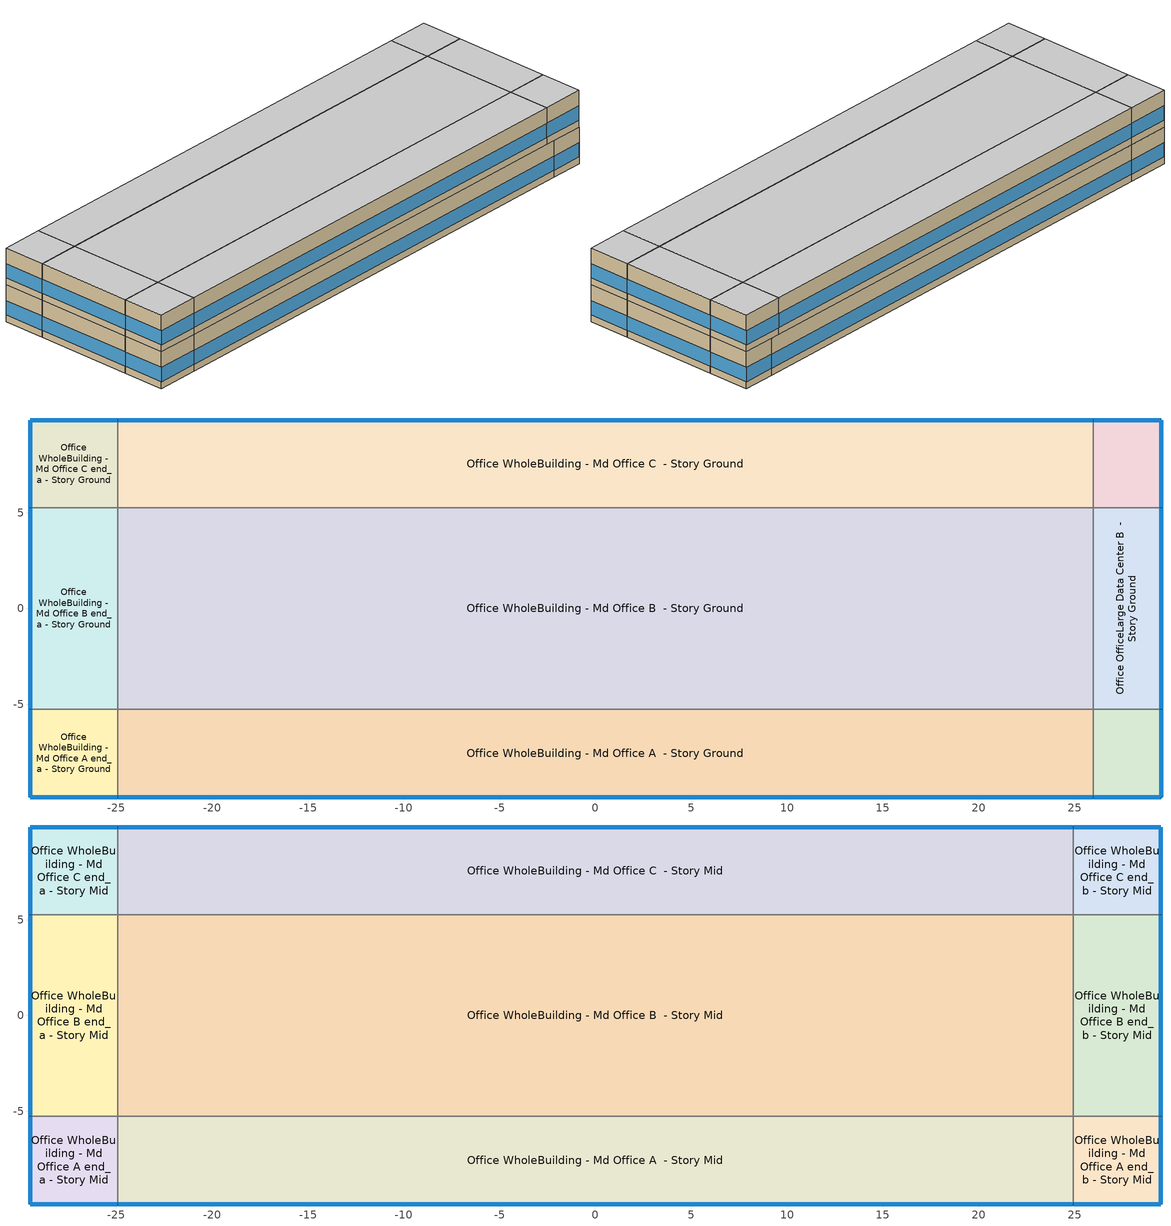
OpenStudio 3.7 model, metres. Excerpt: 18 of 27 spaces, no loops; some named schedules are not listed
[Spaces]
Office WholeBuilding - Md Office A end_a - Story Ground
 floor ground (Foundation F 126 Perim 914 Area 209): -29.51,-9.84 -29.51,-5.27 -24.94,-5.27 -24.94,-9.84 z0
 wall outside: -29.51,-5.27 -29.51,-9.84 -24.94,-9.84 z0:3.96
 wall to Office WholeBuilding - Md Office B end_a - Story Ground: -24.94,-5.27 -29.51,-5.27 z0:3.96
 wall to Office WholeBuilding - Md Office A  - Story Ground: -24.94,-9.84 -24.94,-5.27 z0:3.96
 window (Window U-0.91 SHGC 0.68): -29.51,-5.29 -29.51,-9.81 / -29.49,-9.84 -24.97,-9.84 z0.76:2.28
 ceiling adiabatic (Typical Interior Ceiling): -24.94,-9.84 -24.94,-5.27 -29.51,-5.27 -29.51,-9.84 z3.96
Office WholeBuilding - Md Office B end_a - Story Ground
 floor ground (Foundation F 126 Perim 1053 Area 4815): -29.51,-5.27 -29.51,5.27 -24.94,5.27 -24.94,-5.27 z0
 wall outside: -29.51,5.27 -29.51,-5.27 z0:3.96
 wall to Office WholeBuilding - Md Office C end_a - Story Ground: -24.94,5.27 -29.51,5.27 z0:3.96
 wall to Office WholeBuilding - Md Office B  - Story Ground: -24.94,-5.27 -24.94,5.27 z0:3.96
 window (Window U-0.91 SHGC 0.68): -29.51,5.24 -29.51,-5.24 z0.76:2.28
 ceiling adiabatic (Typical Interior Ceiling): -24.94,-5.27 -24.94,5.27 -29.51,5.27 -29.51,-5.27 z3.96
Office WholeBuilding - Md Office C end_a - Story Ground
 floor ground (Foundation F 126 Perim 914 Area 209): -29.51,5.27 -29.51,9.84 -24.94,9.84 -24.94,5.27 z0
 wall outside: -24.94,9.84 -29.51,9.84 -29.51,5.27 z0:3.96
 wall to Office WholeBuilding - Md Office C  - Story Ground: -24.94,5.27 -24.94,9.84 z0:3.96
 window (Window U-0.91 SHGC 0.68): -29.51,9.81 -29.51,5.29 / -24.97,9.84 -29.49,9.84 z0.76:2.28
 ceiling adiabatic (Typical Interior Ceiling): -24.94,5.27 -24.94,9.84 -29.51,9.84 -29.51,5.27 z3.96
Office WholeBuilding - Md Office A  - Story Ground
 floor ground (Foundation F 126 Perim 5091 Area 23276): -24.94,-9.84 -24.94,-5.27 25.97,-5.27 25.97,-9.84 z0
 wall outside: -24.94,-9.84 25.97,-9.84 z0:3.96
 wall to Office WholeBuilding - Md Office B  - Story Ground: 25.97,-5.27 -24.94,-5.27 z0:3.96
 wall to Office OfficeLarge Data Center A  - Story Ground: 25.97,-9.84 25.97,-5.27 z0:3.96
 window (Window U-0.91 SHGC 0.68): -24.91,-9.84 25.95,-9.84 z0.76:2.27
 ceiling adiabatic (Typical Interior Ceiling): 25.97,-9.84 25.97,-5.27 -24.94,-5.27 -24.94,-9.84 z3.96
Office WholeBuilding - Md Office B  - Story Ground
 floor ground (Foundation F 126 Perim 0 Area 53613): -24.94,-5.27 -24.94,5.27 25.97,5.27 25.97,-5.27 z0
 wall to Office WholeBuilding - Md Office C  - Story Ground: 25.97,5.27 -24.94,5.27 z0:3.96
 wall to Office OfficeLarge Data Center B  - Story Ground: 25.97,-5.27 25.97,5.27 z0:3.96
 ceiling adiabatic (Typical Interior Ceiling): 25.97,-5.27 25.97,5.27 -24.94,5.27 -24.94,-5.27 z3.96
Office WholeBuilding - Md Office C  - Story Ground
 floor ground (Foundation F 126 Perim 5091 Area 23276): -24.94,5.27 -24.94,9.84 25.97,9.84 25.97,5.27 z0
 wall outside: 25.97,9.84 -24.94,9.84 z0:3.96
 wall to Office OfficeLarge Data Center C  - Story Ground: 25.97,5.27 25.97,9.84 z0:3.96
 window (Window U-0.91 SHGC 0.68): 25.95,9.84 -24.91,9.84 z0.76:2.27
 ceiling adiabatic (Typical Interior Ceiling): 25.97,5.27 25.97,9.84 -24.94,9.84 -24.94,5.27 z3.96
Office OfficeLarge Data Center A  - Story Ground
 floor ground (Foundation F 126 Perim 811 Area 1619): 25.97,-9.84 25.97,-5.27 29.51,-5.27 29.51,-9.84 z0
 wall outside: 25.97,-9.84 29.51,-9.84 29.51,-5.27 z0:3.96
 wall to Office OfficeLarge Data Center B  - Story Ground: 29.51,-5.27 25.97,-5.27 z0:3.96
 window (Window U-0.91 SHGC 0.68): 26,-9.84 29.49,-9.84 z0.76:2.29; 29.51,-9.81 29.51,-5.29 z0.76:2.28
 ceiling adiabatic (Typical Interior Ceiling): 29.51,-9.84 29.51,-5.27 25.97,-5.27 25.97,-9.84 z3.96
Office OfficeLarge Data Center B  - Story Ground
 floor ground (Foundation F 126 Perim 1053 Area 3729): 25.97,-5.27 25.97,5.27 29.51,5.27 29.51,-5.27 z0
 wall outside: 29.51,-5.27 29.51,5.27 z0:3.96
 wall to Office OfficeLarge Data Center C  - Story Ground: 29.51,5.27 25.97,5.27 z0:3.96
 window (Window U-0.91 SHGC 0.68): 29.51,-5.24 29.51,5.24 z0.76:2.28
 ceiling adiabatic (Typical Interior Ceiling): 29.51,-5.27 29.51,5.27 25.97,5.27 25.97,-5.27 z3.96
Office OfficeLarge Data Center C  - Story Ground
 floor ground (Foundation F 126 Perim 811 Area 1619): 25.97,5.27 25.97,9.84 29.51,9.84 29.51,5.27 z0
 wall outside: 29.51,5.27 29.51,9.84 25.97,9.84 z0:3.96
 window (Window U-0.91 SHGC 0.68): 29.49,9.84 26,9.84 z0.76:2.29; 29.51,5.29 29.51,9.81 z0.76:2.28
 ceiling adiabatic (Typical Interior Ceiling): 29.51,5.27 29.51,9.84 25.97,9.84 25.97,5.27 z3.96
Office WholeBuilding - Md Office A end_a - Story Mid
 floor adiabatic (Typical Interior Floor): -29.51,-9.84 -29.51,-5.27 -24.94,-5.27 -24.94,-9.84 z3.96
 wall outside: -29.51,-5.27 -29.51,-9.84 -24.94,-9.84 z3.96:7.92
 wall to Office WholeBuilding - Md Office B end_a - Story Mid: -24.94,-5.27 -29.51,-5.27 z3.96:7.92
 wall to Office WholeBuilding - Md Office A  - Story Mid: -24.94,-9.84 -24.94,-5.27 z3.96:7.92
 window (Window U-0.91 SHGC 0.68): -29.51,-5.29 -29.51,-9.81 / -29.49,-9.84 -24.97,-9.84 z4.72:6.25
 ceiling adiabatic (Typical Interior Ceiling): -24.94,-9.84 -24.94,-5.27 -29.51,-5.27 -29.51,-9.84 z7.92
Office WholeBuilding - Md Office B end_a - Story Mid
 floor adiabatic (Typical Interior Floor): -29.51,-5.27 -29.51,5.27 -24.94,5.27 -24.94,-5.27 z3.96
 wall outside: -29.51,5.27 -29.51,-5.27 z3.96:7.92
 wall to Office WholeBuilding - Md Office C end_a - Story Mid: -24.94,5.27 -29.51,5.27 z3.96:7.92
 wall to Office WholeBuilding - Md Office B  - Story Mid: -24.94,-5.27 -24.94,5.27 z3.96:7.92
 window (Window U-0.91 SHGC 0.68): -29.51,5.24 -29.51,-5.24 z4.72:6.24
 ceiling adiabatic (Typical Interior Ceiling): -24.94,-5.27 -24.94,5.27 -29.51,5.27 -29.51,-5.27 z7.92
Office WholeBuilding - Md Office C end_a - Story Mid
 floor adiabatic (Typical Interior Floor): -29.51,5.27 -29.51,9.84 -24.94,9.84 -24.94,5.27 z3.96
 wall outside: -24.94,9.84 -29.51,9.84 -29.51,5.27 z3.96:7.92
 wall to Office WholeBuilding - Md Office C  - Story Mid: -24.94,5.27 -24.94,9.84 z3.96:7.92
 window (Window U-0.91 SHGC 0.68): -29.51,9.81 -29.51,5.29 / -24.97,9.84 -29.49,9.84 z4.72:6.25
 ceiling adiabatic (Typical Interior Ceiling): -24.94,5.27 -24.94,9.84 -29.51,9.84 -29.51,5.27 z7.92
Office WholeBuilding - Md Office A  - Story Mid
 floor adiabatic (Typical Interior Floor): -24.94,-9.84 -24.94,-5.27 24.94,-5.27 24.94,-9.84 z3.96
 wall outside: -24.94,-9.84 24.94,-9.84 z3.96:7.92
 wall to Office WholeBuilding - Md Office B  - Story Mid: 24.94,-5.27 -24.94,-5.27 z3.96:7.92
 wall to Office WholeBuilding - Md Office A end_b - Story Mid: 24.94,-9.84 24.94,-5.27 z3.96:7.92
 window (Window U-0.91 SHGC 0.68): -24.91,-9.84 24.91,-9.84 z4.72:6.23
 ceiling adiabatic (Typical Interior Ceiling): 24.94,-9.84 24.94,-5.27 -24.94,-5.27 -24.94,-9.84 z7.92
Office WholeBuilding - Md Office B  - Story Mid
 floor adiabatic (Typical Interior Floor): -24.94,-5.27 -24.94,5.27 24.94,5.27 24.94,-5.27 z3.96
 wall to Office WholeBuilding - Md Office C  - Story Mid: 24.94,5.27 -24.94,5.27 z3.96:7.92
 wall to Office WholeBuilding - Md Office B end_b - Story Mid: 24.94,-5.27 24.94,5.27 z3.96:7.92
 ceiling adiabatic (Typical Interior Ceiling): 24.94,-5.27 24.94,5.27 -24.94,5.27 -24.94,-5.27 z7.92
Office WholeBuilding - Md Office C  - Story Mid
 floor adiabatic (Typical Interior Floor): -24.94,5.27 -24.94,9.84 24.94,9.84 24.94,5.27 z3.96
 wall outside: 24.94,9.84 -24.94,9.84 z3.96:7.92
 wall to Office WholeBuilding - Md Office C end_b - Story Mid: 24.94,5.27 24.94,9.84 z3.96:7.92
 window (Window U-0.91 SHGC 0.68): 24.91,9.84 -24.91,9.84 z4.72:6.23
 ceiling adiabatic (Typical Interior Ceiling): 24.94,5.27 24.94,9.84 -24.94,9.84 -24.94,5.27 z7.92
Office WholeBuilding - Md Office A end_b - Story Mid
 floor adiabatic (Typical Interior Floor): 24.94,-9.84 24.94,-5.27 29.51,-5.27 29.51,-9.84 z3.96
 wall outside: 24.94,-9.84 29.51,-9.84 29.51,-5.27 z3.96:7.92
 wall to Office WholeBuilding - Md Office B end_b - Story Mid: 29.51,-5.27 24.94,-5.27 z3.96:7.92
 window (Window U-0.91 SHGC 0.68): 24.97,-9.84 29.49,-9.84 / 29.51,-9.81 29.51,-5.29 z4.72:6.25
 ceiling adiabatic (Typical Interior Ceiling): 29.51,-9.84 29.51,-5.27 24.94,-5.27 24.94,-9.84 z7.92
Office WholeBuilding - Md Office B end_b - Story Mid
 floor adiabatic (Typical Interior Floor): 24.94,-5.27 24.94,5.27 29.51,5.27 29.51,-5.27 z3.96
 wall outside: 29.51,-5.27 29.51,5.27 z3.96:7.92
 wall to Office WholeBuilding - Md Office C end_b - Story Mid: 29.51,5.27 24.94,5.27 z3.96:7.92
 window (Window U-0.91 SHGC 0.68): 29.51,-5.24 29.51,5.24 z4.72:6.24
 ceiling adiabatic (Typical Interior Ceiling): 29.51,-5.27 29.51,5.27 24.94,5.27 24.94,-5.27 z7.92
Office WholeBuilding - Md Office C end_b - Story Mid
 floor adiabatic (Typical Interior Floor): 24.94,5.27 24.94,9.84 29.51,9.84 29.51,5.27 z3.96
 wall outside: 29.51,5.27 29.51,9.84 24.94,9.84 z3.96:7.92
 window (Window U-0.91 SHGC 0.68): 29.49,9.84 24.97,9.84 / 29.51,5.29 29.51,9.81 z4.72:6.25
 ceiling adiabatic (Typical Interior Ceiling): 29.51,5.27 29.51,9.84 24.94,9.84 24.94,5.27 z7.92
[Site]
Birmingham Muni_AL_USA: Latitude {deg}=33.56; Longitude {deg}=-86.75; Time Zone {hr}=-6; Elevation {m}=192; Terrain=City
[Site:WaterMainsTemperature]
Calculation Method=Correlation; Annual Average Outdoor Air Temperature {C}=17.9908; Maximum Difference In Monthly Average Outdoor Air Temperatures {deltaC}=22.56
[SizingPeriod:DesignDay] Daily Dry-Bulb Temperature Range {deltaC}=10.3; Barometric Pressure {Pa}=99040; Wind Speed {m/s}=3.5; Wind Direction {deg}=330; Rain Indicator=No; Snow Indicator=No; Day of Month=21; Month=7; Day Type=SummerDesignDay; Daylight Saving Time Indicator=No; Dry-Bulb Temperature Range Modifier Type=DefaultMultipliers; Solar Model Indicator=ASHRAETau; ASHRAE Clear Sky Optical Depth for Beam Irradiance=0.444; ASHRAE Clear Sky Optical Depth for Diffuse Irradiance=2.195
Name | Maximum Dry-Bulb Temperature {C} | Humidity Condition Type | Wetbulb or DewPoint at Maximum Dry-Bulb {C}
Birmingham Muni Ann Clg .4% Condns DB=>MWB 1 | 35.3 | Wetbulb | 23.9
Birmingham Muni Ann Clg .4% Condns WB=>MDB 1 | 31.4 | Wetbulb | 25.8
Birmingham Muni Ann Clg 1% Condns DB=>MWB 1 | 33.9 | Wetbulb | 23.6
Birmingham Muni Ann Clg 2% Condns DP=>MDB 1 | 27.1 | Dewpoint | 23.2
[ClimateZones]
Climate Zone Institution Name 1=ASHRAE; Climate Zone Document Name 1=ANSI/ASHRAE Standard 169; Climate Zone Document Year 1=2006; Climate Zone Value 1=ASHRAE 169-2013-3A
[Building]
ComStock DOE Ref Pre-1980|MediumOffice|LargeOffice: North Axis {deg}=45; Default Construction Set=ComStock DOE Ref Pre-1980 - Office - ASHRAE 169-2013-3A; Default Schedule Set=Building Default Schedule Set; Standards Building Type=Office
[Site:GroundTemperature:FCfactorMethod]
January Ground Temperature {C}=16; February Ground Temperature {C}=11.9; March Ground Temperature {C}=7.7; April Ground Temperature {C}=4; May Ground Temperature {C}=7.9; June Ground Temperature {C}=13.8; July Ground Temperature {C}=17.2; August Ground Temperature {C}=20.8; September Ground Temperature {C}=24.8; October Ground Temperature {C}=26.1; November Ground Temperature {C}=26.5; December Ground Temperature {C}=22.5
[Construction:FfactorGroundFloor] F-Factor {W/m-K}=1.26344
Name | Area {m2} | PerimeterExposed {m}
Foundation F 126 Perim 811 Area 1619 | 16.1915 | 8.11346
Foundation F 126 Perim 1053 Area 4815 | 48.1466 | 10.5308
Foundation F 126 Perim 5091 Area 23276 | 232.764 | 50.9108
Foundation F 126 Perim 914 Area 209 | 20.9032 | 9.144
Foundation F 126 Perim 0 Area 53613 | 536.129 | 0
Foundation F 126 Perim 1053 Area 3729 | 37.2942 | 10.5308
[DefaultConstructionSet]
ComStock DOE Ref Pre-1980 - Office - ASHRAE 169-2013-3A: Default Exterior Surface Constructions=Default Surface Constructions 1; Default Interior Surface Constructions=Default Surface Constructions 2; Default Ground Contact Surface Constructions=Default Surface Constructions 3; Default Exterior SubSurface Constructions=Default Sub Surface Constructions 1; Default Interior SubSurface Constructions=Default Sub Surface Constructions 2; Interior Partition Construction=Typical Interior Partition
[DefaultSurfaceConstructions]
Name | Floor Construction | Wall Construction | Roof Ceiling Construction
Default Surface Constructions 1 | Typical Insulated Exterior Mass Floor | Typical Insulated Steel Framed Exterior Wall R-4.44 | Typical IEAD Roof R-10.0
Default Surface Constructions 2 | Typical Interior Floor | Typical Interior Wall | Typical Interior Ceiling
Default Surface Constructions 3 | Typical Insulated Carpeted 6in Slab Floor | Typical Insulated Basement Mass Wall
[Construction]
Typical Insulated Exterior Mass Floor: 4 in. Normalweight Concrete Floor, Typical Carpet Pad
Typical IEAD Roof R-10.0: Roof Membrane, Typical Insulation R-8.88, Metal Roof Surface
Typical Interior Floor: 100mm Normalweight concrete floor, CP02 CARPET PAD
Typical Interior Wall: G01 13mm gypsum board, G01 13mm gypsum board
Typical Interior Ceiling: CP02 CARPET PAD, 100mm Normalweight concrete floor
Typical Insulated Carpeted 6in Slab Floor: 6 in. Normalweight Concrete Floor, Typical Carpet Pad
Typical Insulated Basement Mass Wall: 8 in. Concrete Block Basement Wall
U 1.22 SHGC 0.54 Simple Glazing Window U-1.22 SHGC 0.54: U 1.22 SHGC 0.54 Simple Glazing U-1.22 SHGC 0.54
U 1.22 SHGC 0.54 Simple Glazing Window U-1.22 SHGC 0.54 1: U 1.22 SHGC 0.54 Simple Glazing U-1.22 SHGC 0.54 1
Typical Insulated Metal Door: F08 Metal surface, Typical Insulation R-2.27
U 0.88 SHGC 0.16 Sgl Ref-A-L Clr 6mm: REF A CLEAR LO 6MM
Typical Overhead Door: Typical Insulation R-2.27
Typical Interior Window: Clear 3mm
Typical Interior Door; Typical Interior Partition: G05 25mm wood
Typical Insulated Steel Framed Exterior Wall R-4.44: 25mm Stucco, 5/8 in. Gypsum Board, Typical Insulation R-2.27, 5/8 in. Gypsum Board
InteriorFurnishings 1: Std Wood 6inch 1
Window U-0.91 SHGC 0.68: Simple Glazing Single - No LowE - Clear - Wood
[Material] Thermal Absorptance=0.9
Name | Roughness | Thickness {m} | Conductivity {W/m-K} | Density {kg/m3} | Specific Heat {J/kg-K} | Solar Absorptance | Visible Absorptance
4 in. Normalweight Concrete Floor | MediumRough | 0.1016 | 2.31 | 2322 | 832 | 0.7 | 0.7
Roof Membrane | VeryRough | 0.0095 | 0.16 | 1121.29 | 1460 | 0.7 | 0.7
Metal Roof Surface; F08 Metal surface | Smooth | 0.0008 | 45.28 | 7824 | 500 | 0.7 | 0.7
100mm Normalweight concrete floor | MediumRough | 0.1016 | 2.31045 | 2322 | 832.557 | 0.7 | 0.7
G01 13mm gypsum board | Smooth | 0.0127 | 0.160031 | 800.001 | 1090.73 | 0.7 | 0.5
6 in. Normalweight Concrete Floor | MediumRough | 0.1524 | 2.31 | 2322 | 832 | 0.7 | 0.7
8 in. Concrete Block Basement Wall | MediumRough | 0.2032 | 1.326 | 1842 | 912 | 0.7 | 0.7
G05 25mm wood | MediumSmooth | 0.0254 | 0.15 | 608 | 1630 | 0.5 | 0.5
25mm Stucco | Smooth | 0.0254 | 0.72 | 1856 | 840 | 0.7 | 0.7
5/8 in. Gypsum Board | MediumSmooth | 0.0159 | 0.16 | 800 | 1090 | 0.7 | 0.7
Std Wood 6inch 1 | MediumSmooth | 0.15 | 0.12 | 540 | 1210 | 0.7 | 0.7
[Material:NoMass] Roughness=Smooth; Thermal Absorptance=0.9; Solar Absorptance=0.7
Name | Thermal Resistance {m2-K/W} | Visible Absorptance
Typical Carpet Pad; CP02 CARPET PAD | 0.21648 | 0.8
Typical Insulation R-8.88 | 1.56434 | 0.7
Typical Insulation R-2.27 | 0.39899 | 0.7
[DefaultSubSurfaceConstructions]
Name | Fixed Window Construction | Operable Window Construction | Door Construction | Glass Door Construction | Overhead Door Construction | Tubular Daylight Dome Construction | Tubular Daylight Diffuser Construction
Default Sub Surface Constructions 1 | U 1.22 SHGC 0.54 Simple Glazing Window U-1.22 SHGC 0.54 | U 1.22 SHGC 0.54 Simple Glazing Window U-1.22 SHGC 0.54 1 | Typical Insulated Metal Door | U 0.88 SHGC 0.16 Sgl Ref-A-L Clr 6mm | Typical Overhead Door | Typical Interior Window | Typical Interior Window
Default Sub Surface Constructions 2 | Typical Interior Window | Typical Interior Window | Typical Interior Door
[WindowMaterial:SimpleGlazingSystem]
Name | U-Factor {W/m2-K} | Solar Heat Gain Coefficient | Visible Transmittance
U 1.22 SHGC 0.54 Simple Glazing U-1.22 SHGC 0.54; U 1.22 SHGC 0.54 Simple Glazing U-1.22 SHGC 0.54 1 | 6.92748 | 0.54 | 0.38
Simple Glazing Single - No LowE - Clear - Wood | 5.16722 | 0.683 | 0.723
[WindowMaterial:Glazing] Optical Data Type=SpectralAverage; Infrared Transmittance at Normal Incidence=0; Front Side Infrared Hemispherical Emissivity=0.84; Conductivity {W/m-K}=0.9; Dirt Correction Factor for Solar and Visible Transmittance=1; Solar Diffusing=No
Name | Thickness {m} | Solar Transmittance at Normal Incidence | Front Side Solar Reflectance at Normal Incidence | Back Side Solar Reflectance at Normal Incidence | Visible Transmittance at Normal Incidence | Front Side Visible Reflectance at Normal Incidence | Back Side Visible Reflectance at Normal Incidence | Back Side Infrared Hemispherical Emissivity
REF A CLEAR LO 6MM | 0.006 | 0.066 | 0.341 | 0.493 | 0.08 | 0.41 | 0.37 | 0.4
Clear 3mm | 0.003 | 0.837 | 0.075 | 0.075 | 0.898 | 0.081 | 0.081 | 0.84
[SpaceType] Standards Building Type=Office
Name | Default Schedule Set | Design Specification Outdoor Air Object | Standards Space Type
Office WholeBuilding - Md Office - ComStock DOE Ref Pre-1980 | Office WholeBuilding - Md Office Schedule Set | Office WholeBuilding - Md Office Ventilation | WholeBuilding - Md Office
Office OfficeLarge Data Center - ComStock DOE Ref Pre-1980 | Office OfficeLarge Data Center Schedule Set | Office OfficeLarge Data Center Ventilation | OfficeLarge Data Center
[BuildingStory] Nominal Floor to Floor Height {m}=3.9624
Name | Nominal Z Coordinate {m}
Story Ground | 0
Story Mid | 3.9624
[Space]
Name | Space Type | Building Story | Thermal Zone
Office WholeBuilding - Md Office A end_a - Story Ground | Office WholeBuilding - Md Office - ComStock DOE Ref Pre-1980 | Story Ground | Zone Office WholeBuilding - Md Office A end_a - Story Ground
Office WholeBuilding - Md Office B end_a - Story Ground | Office WholeBuilding - Md Office - ComStock DOE Ref Pre-1980 | Story Ground | Zone Office WholeBuilding - Md Office B end_a - Story Ground
Office WholeBuilding - Md Office C end_a - Story Ground | Office WholeBuilding - Md Office - ComStock DOE Ref Pre-1980 | Story Ground | Zone Office WholeBuilding - Md Office C end_a - Story Ground
Office WholeBuilding - Md Office A  - Story Ground | Office WholeBuilding - Md Office - ComStock DOE Ref Pre-1980 | Story Ground | Zone Office WholeBuilding - Md Office A  - Story Ground
Office WholeBuilding - Md Office B  - Story Ground | Office WholeBuilding - Md Office - ComStock DOE Ref Pre-1980 | Story Ground | Zone Office WholeBuilding - Md Office B  - Story Ground
Office WholeBuilding - Md Office C  - Story Ground | Office WholeBuilding - Md Office - ComStock DOE Ref Pre-1980 | Story Ground | Zone Office WholeBuilding - Md Office C  - Story Ground
Office OfficeLarge Data Center A  - Story Ground | Office OfficeLarge Data Center - ComStock DOE Ref Pre-1980 | Story Ground | Zone Office OfficeLarge Data Center A  - Story Ground
Office OfficeLarge Data Center B  - Story Ground | Office OfficeLarge Data Center - ComStock DOE Ref Pre-1980 | Story Ground | Zone Office OfficeLarge Data Center B  - Story Ground
Office OfficeLarge Data Center C  - Story Ground | Office OfficeLarge Data Center - ComStock DOE Ref Pre-1980 | Story Ground | Zone Office OfficeLarge Data Center C  - Story Ground
Office WholeBuilding - Md Office A end_a - Story Mid | Office WholeBuilding - Md Office - ComStock DOE Ref Pre-1980 | Story Mid | Zone Office WholeBuilding - Md Office A end_a - Story Mid
Office WholeBuilding - Md Office B end_a - Story Mid | Office WholeBuilding - Md Office - ComStock DOE Ref Pre-1980 | Story Mid | Zone Office WholeBuilding - Md Office B end_a - Story Mid
Office WholeBuilding - Md Office C end_a - Story Mid | Office WholeBuilding - Md Office - ComStock DOE Ref Pre-1980 | Story Mid | Zone Office WholeBuilding - Md Office C end_a - Story Mid
Office WholeBuilding - Md Office A  - Story Mid | Office WholeBuilding - Md Office - ComStock DOE Ref Pre-1980 | Story Mid | Zone Office WholeBuilding - Md Office A  - Story Mid
Office WholeBuilding - Md Office B  - Story Mid | Office WholeBuilding - Md Office - ComStock DOE Ref Pre-1980 | Story Mid | Zone Office WholeBuilding - Md Office B  - Story Mid
Office WholeBuilding - Md Office C  - Story Mid | Office WholeBuilding - Md Office - ComStock DOE Ref Pre-1980 | Story Mid | Zone Office WholeBuilding - Md Office C  - Story Mid
Office WholeBuilding - Md Office A end_b - Story Mid | Office WholeBuilding - Md Office - ComStock DOE Ref Pre-1980 | Story Mid | Zone Office WholeBuilding - Md Office A end_b - Story Mid
Office WholeBuilding - Md Office B end_b - Story Mid | Office WholeBuilding - Md Office - ComStock DOE Ref Pre-1980 | Story Mid | Zone Office WholeBuilding - Md Office B end_b - Story Mid
Office WholeBuilding - Md Office C end_b - Story Mid | Office WholeBuilding - Md Office - ComStock DOE Ref Pre-1980 | Story Mid | Zone Office WholeBuilding - Md Office C end_b - Story Mid
[ThermalZone] Multiplier=1; Use Ideal Air Loads=No
Name | Thermostat
Zone Office WholeBuilding - Md Office A end_a - Story Ground | Office WholeBuilding - Md Office - ComStock DOE Ref Pre-1980 Thermostat 3
Zone Office WholeBuilding - Md Office B end_a - Story Ground | Office WholeBuilding - Md Office - ComStock DOE Ref Pre-1980 Thermostat 11
Zone Office WholeBuilding - Md Office C end_a - Story Ground | Office WholeBuilding - Md Office - ComStock DOE Ref Pre-1980 Thermostat 19
Zone Office WholeBuilding - Md Office A  - Story Ground | Office WholeBuilding - Md Office - ComStock DOE Ref Pre-1980 Thermostat
Zone Office WholeBuilding - Md Office B  - Story Ground | Office WholeBuilding - Md Office - ComStock DOE Ref Pre-1980 Thermostat 8
Zone Office WholeBuilding - Md Office C  - Story Ground | Office WholeBuilding - Md Office - ComStock DOE Ref Pre-1980 Thermostat 16
Zone Office OfficeLarge Data Center A  - Story Ground | Office OfficeLarge Data Center - ComStock DOE Ref Pre-1980 Thermostat
Zone Office OfficeLarge Data Center B  - Story Ground | Office OfficeLarge Data Center - ComStock DOE Ref Pre-1980 Thermostat 1
Zone Office OfficeLarge Data Center C  - Story Ground | Office OfficeLarge Data Center - ComStock DOE Ref Pre-1980 Thermostat 2
Zone Office WholeBuilding - Md Office A end_a - Story Mid | Office WholeBuilding - Md Office - ComStock DOE Ref Pre-1980 Thermostat 4
Zone Office WholeBuilding - Md Office B end_a - Story Mid | Office WholeBuilding - Md Office - ComStock DOE Ref Pre-1980 Thermostat 12
Zone Office WholeBuilding - Md Office C end_a - Story Mid | Office WholeBuilding - Md Office - ComStock DOE Ref Pre-1980 Thermostat 20
Zone Office WholeBuilding - Md Office A  - Story Mid | Office WholeBuilding - Md Office - ComStock DOE Ref Pre-1980 Thermostat 1
Zone Office WholeBuilding - Md Office B  - Story Mid | Office WholeBuilding - Md Office - ComStock DOE Ref Pre-1980 Thermostat 9
Zone Office WholeBuilding - Md Office C  - Story Mid | Office WholeBuilding - Md Office - ComStock DOE Ref Pre-1980 Thermostat 17
Zone Office WholeBuilding - Md Office A end_b - Story Mid | Office WholeBuilding - Md Office - ComStock DOE Ref Pre-1980 Thermostat 6
Zone Office WholeBuilding - Md Office B end_b - Story Mid | Office WholeBuilding - Md Office - ComStock DOE Ref Pre-1980 Thermostat 14
Zone Office WholeBuilding - Md Office C end_b - Story Mid | Office WholeBuilding - Md Office - ComStock DOE Ref Pre-1980 Thermostat 22
[Lights:Definition] Design Level Calculation Method=Watts/Area; Fraction Visible=0.2; Return Air Fraction=0
Name | Watts per Space Floor Area {W/m2} | Fraction Radiant
Office OfficeLarge Data Center - ComStock DOE Ref Pre-1980 General Lights Definition | 5.10109 | 0.31
Office WholeBuilding - Md Office - ComStock DOE Ref Pre-1980 General Lights Definition | 5.0993 | 0.31
Office WholeBuilding - Md Office - ComStock DOE Ref Pre-1980 Wall Wash Lights Definition | 3.64317 | 0.125
[ElectricEquipment:Definition] Fraction Latent=0
Name | Design Level Calculation Method | Watts per Space Floor Area {W/m2} | Fraction Radiant | Fraction Lost | Design Level {W}
Office OfficeLarge Data Center Elec Equip Definition | Watts/Area | 215.278 | 0.5 | 0
Office WholeBuilding - Md Office Elec Equip Definition | Watts/Area | 10.7639 | 0.5 | 0
Elevator Lift Motor | EquipmentLevel |  | 0 | 1 | 14610
[ElectricEquipment]
Name | Electric Equipment Definition | Space or SpaceType | Schedule | Multiplier
Office OfficeLarge Data Center Elec Equip | Office OfficeLarge Data Center Elec Equip Definition | Office OfficeLarge Data Center - ComStock DOE Ref Pre-1980 | OfficeLarge ALWAYS_ON BPR Adjusted
Office WholeBuilding - Md Office Elec Equip | Office WholeBuilding - Md Office Elec Equip Definition | Office WholeBuilding - Md Office - ComStock DOE Ref Pre-1980 | Office BLDG_EQUIP_EndUseData BPR Adjusted
2 Elevator Lift Motors | Elevator Lift Motor | Office WholeBuilding - Md Office B  - Story Ground | Elevator Schedule 1 | 2
[DesignSpecification:OutdoorAir]
Name | Outdoor Air Flow per Person {m3/s-person} | Outdoor Air Flow per Floor Area {m3/s-m2} | Outdoor Air Flow Air Changes per Hour {1/hr} | Outdoor Air Method
Office OfficeLarge Data Center Ventilation | 0 | 0 | 0
Office WholeBuilding - Md Office Ventilation | 0.00943895 |  |  | Sum
[DefaultScheduleSet]
Office OfficeLarge Data Center Schedule Set: Lighting Schedule=OfficeLarge BLDG_LIGHT_SCH; Electric Equipment Schedule=OfficeLarge ALWAYS_ON
Office WholeBuilding - Md Office Schedule Set: Lighting Schedule=Office BLDG_LIGHT_EndUseData; Electric Equipment Schedule=Office BLDG_EQUIP_EndUseData; Number of People Schedule=Medium Office Bldg Occ; People Activity Level Schedule=Medium Office Activity; Infiltration Schedule=Medium Office Infil Quarter On
Building Default Schedule Set: Hours of Operation Schedule=Building Hours of Operation NonResidential
[People:Definition]
Office WholeBuilding - Md Office People Definition: Number of People Calculation Method=People/Area; People per Space Floor Area {person/m2}=0.0538196; Fraction Radiant=0.3
[People]
Office WholeBuilding - Md Office People: People Definition=Office WholeBuilding - Md Office People Definition; Space or SpaceType=Office WholeBuilding - Md Office - ComStock DOE Ref Pre-1980; Work Efficiency Schedule=Work Efficiency Schedule; Clothing Insulation Schedule=Clothing Schedule; Air Velocity Schedule=Air Velocity Schedule; Multiplier=1
[Exterior:Lights:Definition]
Name | Design Level {W}
Parking Areas and Drives Def (W/ft^2) | 0.0276385
Building Facades Def (W/ft^2) | 0.15
Main Entries Def (W/ft) | 30
Other Doors Def (W/ft) | 20
[Exterior:Lights] Schedule=Always On Discrete; Control Option=AstronomicalClock
Name | Exterior Lights Definition | Multiplier
Parking Areas and Drives | Parking Areas and Drives Def (W/ft^2) | 60750
Building Facades | Building Facades Def (W/ft^2) | 6713.17
Main Entries | Main Entries Def (W/ft) | 10
Other Doors | Other Doors Def (W/ft) | 15
[ThermostatSetpoint:DualSetpoint]
Name | Heating Setpoint Temperature Schedule | Cooling Setpoint Temperature Schedule
Office OfficeLarge Data Center - ComStock DOE Ref Pre-1980 Thermostat; Office OfficeLarge Data Center - ComStock DOE Ref Pre-1980 Thermostat 1; Office OfficeLarge Data Center - ComStock DOE Ref Pre-1980 Thermostat 2 | OfficeLarge HTGSETP_DC_SCH | OfficeLarge CLGSETP_DC_SCH
Office WholeBuilding - Md Office - ComStock DOE Ref Pre-1980 Thermostat; Office WholeBuilding - Md Office - ComStock DOE Ref Pre-1980 Thermostat 1; Office WholeBuilding - Md Office - ComStock DOE Ref Pre-1980 Thermostat 3; Office WholeBuilding - Md Office - ComStock DOE Ref Pre-1980 Thermostat 4; Office WholeBuilding - Md Office - ComStock DOE Ref Pre-1980 Thermostat 6; Office WholeBuilding - Md Office - ComStock DOE Ref Pre-1980 Thermostat 8; Office WholeBuilding - Md Office - ComStock DOE Ref Pre-1980 Thermostat 9; Office WholeBuilding - Md Office - ComStock DOE Ref Pre-1980 Thermostat 11; Office WholeBuilding - Md Office - ComStock DOE Ref Pre-1980 Thermostat 12; Office WholeBuilding - Md Office - ComStock DOE Ref Pre-1980 Thermostat 14; Office WholeBuilding - Md Office - ComStock DOE Ref Pre-1980 Thermostat 16; Office WholeBuilding - Md Office - ComStock DOE Ref Pre-1980 Thermostat 17; Office WholeBuilding - Md Office - ComStock DOE Ref Pre-1980 Thermostat 19; Office WholeBuilding - Md Office - ComStock DOE Ref Pre-1980 Thermostat 20; Office WholeBuilding - Md Office - ComStock DOE Ref Pre-1980 Thermostat 22 | Medium Office HtgSetp | Medium Office ClgSetp
[InternalMass:Definition]
Internal Mass Definition 2: Construction=InteriorFurnishings 1; Design Level Calculation Method=SurfaceArea/Area; Surface Area per Space Floor Area=2
[InternalMass] Internal Mass Definition=Internal Mass Definition 2; Multiplier=1
Name | Space or SpaceType
Office WholeBuilding - Md Office B end_b - Story Mid Mass | Office WholeBuilding - Md Office B end_b - Story Mid
Office WholeBuilding - Md Office A end_b - Story Mid Mass | Office WholeBuilding - Md Office A end_b - Story Mid
Office WholeBuilding - Md Office C  - Story Mid Mass | Office WholeBuilding - Md Office C  - Story Mid
Office WholeBuilding - Md Office C end_b - Story Mid Mass | Office WholeBuilding - Md Office C end_b - Story Mid
Office WholeBuilding - Md Office B  - Story Mid Mass | Office WholeBuilding - Md Office B  - Story Mid
Office OfficeLarge Data Center C  - Story Ground Mass | Office OfficeLarge Data Center C  - Story Ground
Office WholeBuilding - Md Office B end_a - Story Ground Mass | Office WholeBuilding - Md Office B end_a - Story Ground
Office WholeBuilding - Md Office A  - Story Ground Mass | Office WholeBuilding - Md Office A  - Story Ground
Office WholeBuilding - Md Office C end_a - Story Mid Mass | Office WholeBuilding - Md Office C end_a - Story Mid
Office WholeBuilding - Md Office C  - Story Ground Mass | Office WholeBuilding - Md Office C  - Story Ground
Office WholeBuilding - Md Office A end_a - Story Mid Mass | Office WholeBuilding - Md Office A end_a - Story Mid
Office WholeBuilding - Md Office A  - Story Mid Mass | Office WholeBuilding - Md Office A  - Story Mid
Office WholeBuilding - Md Office A end_a - Story Ground Mass | Office WholeBuilding - Md Office A end_a - Story Ground
Office WholeBuilding - Md Office B  - Story Ground Mass | Office WholeBuilding - Md Office B  - Story Ground
Office OfficeLarge Data Center A  - Story Ground Mass | Office OfficeLarge Data Center A  - Story Ground
Office WholeBuilding - Md Office C end_a - Story Ground Mass | Office WholeBuilding - Md Office C end_a - Story Ground
Office OfficeLarge Data Center B  - Story Ground Mass | Office OfficeLarge Data Center B  - Story Ground
Office WholeBuilding - Md Office B end_a - Story Mid Mass | Office WholeBuilding - Md Office B end_a - Story Mid
[Lights] Fraction Replaceable=1
Name | Lights Definition | Space or SpaceType | Schedule
Office OfficeLarge Data Center - ComStock DOE Ref Pre-1980 General Lighting | Office OfficeLarge Data Center - ComStock DOE Ref Pre-1980 General Lights Definition | Office OfficeLarge Data Center - ComStock DOE Ref Pre-1980 | OfficeLarge BLDG_LIGHT_SCH BPR Adjusted
Office WholeBuilding - Md Office - ComStock DOE Ref Pre-1980 General Lighting | Office WholeBuilding - Md Office - ComStock DOE Ref Pre-1980 General Lights Definition | Office WholeBuilding - Md Office - ComStock DOE Ref Pre-1980 | Office BLDG_LIGHT_EndUseData BPR Adjusted
Office WholeBuilding - Md Office - ComStock DOE Ref Pre-1980 Wall Wash Lighting | Office WholeBuilding - Md Office - ComStock DOE Ref Pre-1980 Wall Wash Lights Definition | Office WholeBuilding - Md Office - ComStock DOE Ref Pre-1980 | Office BLDG_LIGHT_EndUseData BPR Adjusted
[SpaceInfiltration:DesignFlowRate] Design Flow Rate Calculation Method=Flow/ExteriorArea; Flow per Exterior Surface Area {m3/s-m2}=0.00103321; Velocity Term Coefficient=0
Name | Space or SpaceType | Schedule | Constant Term Coefficient | Temperature Term Coefficient | Velocity Squared Term Coefficient
Office WholeBuilding - Md Office B end_b - Story Mid HVAC On Infiltration | Office WholeBuilding - Md Office B end_b - Story Mid | Infiltration HVAC On Schedule | -0.0451 | 0.0046 | 0.0327
Office WholeBuilding - Md Office B end_b - Story Mid HVAC Off Infiltration | Office WholeBuilding - Md Office B end_b - Story Mid | Infiltration HVAC Off Schedule | 0 | 0.0173 | 0.0398
Office WholeBuilding - Md Office A end_b - Story Mid HVAC On Infiltration | Office WholeBuilding - Md Office A end_b - Story Mid | Infiltration HVAC On Schedule | -0.0451 | 0.0046 | 0.0327
Office WholeBuilding - Md Office A end_b - Story Mid HVAC Off Infiltration | Office WholeBuilding - Md Office A end_b - Story Mid | Infiltration HVAC Off Schedule | 0 | 0.0173 | 0.0398
Office WholeBuilding - Md Office C  - Story Mid HVAC On Infiltration | Office WholeBuilding - Md Office C  - Story Mid | Infiltration HVAC On Schedule | -0.0451 | 0.0046 | 0.0327
Office WholeBuilding - Md Office C  - Story Mid HVAC Off Infiltration | Office WholeBuilding - Md Office C  - Story Mid | Infiltration HVAC Off Schedule | 0 | 0.0173 | 0.0398
Office WholeBuilding - Md Office C end_b - Story Mid HVAC On Infiltration | Office WholeBuilding - Md Office C end_b - Story Mid | Infiltration HVAC On Schedule | -0.0451 | 0.0046 | 0.0327
Office WholeBuilding - Md Office C end_b - Story Mid HVAC Off Infiltration | Office WholeBuilding - Md Office C end_b - Story Mid | Infiltration HVAC Off Schedule | 0 | 0.0173 | 0.0398
Office OfficeLarge Data Center C  - Story Ground HVAC On Infiltration | Office OfficeLarge Data Center C  - Story Ground | Infiltration HVAC On Schedule | -0.0451 | 0.0046 | 0.0327
Office OfficeLarge Data Center C  - Story Ground HVAC Off Infiltration | Office OfficeLarge Data Center C  - Story Ground | Infiltration HVAC Off Schedule | 0 | 0.0173 | 0.0398
Office WholeBuilding - Md Office B end_a - Story Ground HVAC On Infiltration | Office WholeBuilding - Md Office B end_a - Story Ground | Infiltration HVAC On Schedule | -0.0451 | 0.0046 | 0.0327
Office WholeBuilding - Md Office B end_a - Story Ground HVAC Off Infiltration | Office WholeBuilding - Md Office B end_a - Story Ground | Infiltration HVAC Off Schedule | 0 | 0.0173 | 0.0398
Office WholeBuilding - Md Office A  - Story Ground HVAC On Infiltration | Office WholeBuilding - Md Office A  - Story Ground | Infiltration HVAC On Schedule | -0.0451 | 0.0046 | 0.0327
Office WholeBuilding - Md Office A  - Story Ground HVAC Off Infiltration | Office WholeBuilding - Md Office A  - Story Ground | Infiltration HVAC Off Schedule | 0 | 0.0173 | 0.0398
Office WholeBuilding - Md Office C end_a - Story Mid HVAC On Infiltration | Office WholeBuilding - Md Office C end_a - Story Mid | Infiltration HVAC On Schedule | -0.0451 | 0.0046 | 0.0327
Office WholeBuilding - Md Office C end_a - Story Mid HVAC Off Infiltration | Office WholeBuilding - Md Office C end_a - Story Mid | Infiltration HVAC Off Schedule | 0 | 0.0173 | 0.0398
Office WholeBuilding - Md Office C  - Story Ground HVAC On Infiltration | Office WholeBuilding - Md Office C  - Story Ground | Infiltration HVAC On Schedule | -0.0451 | 0.0046 | 0.0327
Office WholeBuilding - Md Office C  - Story Ground HVAC Off Infiltration | Office WholeBuilding - Md Office C  - Story Ground | Infiltration HVAC Off Schedule | 0 | 0.0173 | 0.0398
Office WholeBuilding - Md Office A end_a - Story Mid HVAC On Infiltration | Office WholeBuilding - Md Office A end_a - Story Mid | Infiltration HVAC On Schedule | -0.0451 | 0.0046 | 0.0327
Office WholeBuilding - Md Office A end_a - Story Mid HVAC Off Infiltration | Office WholeBuilding - Md Office A end_a - Story Mid | Infiltration HVAC Off Schedule | 0 | 0.0173 | 0.0398
Office WholeBuilding - Md Office A  - Story Mid HVAC On Infiltration | Office WholeBuilding - Md Office A  - Story Mid | Infiltration HVAC On Schedule | -0.0451 | 0.0046 | 0.0327
Office WholeBuilding - Md Office A  - Story Mid HVAC Off Infiltration | Office WholeBuilding - Md Office A  - Story Mid | Infiltration HVAC Off Schedule | 0 | 0.0173 | 0.0398
Office WholeBuilding - Md Office A end_a - Story Ground HVAC On Infiltration | Office WholeBuilding - Md Office A end_a - Story Ground | Infiltration HVAC On Schedule | -0.0451 | 0.0046 | 0.0327
Office WholeBuilding - Md Office A end_a - Story Ground HVAC Off Infiltration | Office WholeBuilding - Md Office A end_a - Story Ground | Infiltration HVAC Off Schedule | 0 | 0.0173 | 0.0398
Office OfficeLarge Data Center A  - Story Ground HVAC On Infiltration | Office OfficeLarge Data Center A  - Story Ground | Infiltration HVAC On Schedule | -0.0451 | 0.0046 | 0.0327
Office OfficeLarge Data Center A  - Story Ground HVAC Off Infiltration | Office OfficeLarge Data Center A  - Story Ground | Infiltration HVAC Off Schedule | 0 | 0.0173 | 0.0398
Office WholeBuilding - Md Office C end_a - Story Ground HVAC On Infiltration | Office WholeBuilding - Md Office C end_a - Story Ground | Infiltration HVAC On Schedule | -0.0451 | 0.0046 | 0.0327
Office WholeBuilding - Md Office C end_a - Story Ground HVAC Off Infiltration | Office WholeBuilding - Md Office C end_a - Story Ground | Infiltration HVAC Off Schedule | 0 | 0.0173 | 0.0398
Office OfficeLarge Data Center B  - Story Ground HVAC On Infiltration | Office OfficeLarge Data Center B  - Story Ground | Infiltration HVAC On Schedule | -0.0451 | 0.0046 | 0.0327
Office OfficeLarge Data Center B  - Story Ground HVAC Off Infiltration | Office OfficeLarge Data Center B  - Story Ground | Infiltration HVAC Off Schedule | 0 | 0.0173 | 0.0398
Office WholeBuilding - Md Office B end_a - Story Mid HVAC On Infiltration | Office WholeBuilding - Md Office B end_a - Story Mid | Infiltration HVAC On Schedule | -0.0451 | 0.0046 | 0.0327
Office WholeBuilding - Md Office B end_a - Story Mid HVAC Off Infiltration | Office WholeBuilding - Md Office B end_a - Story Mid | Infiltration HVAC Off Schedule | 0 | 0.0173 | 0.0398
[Schedule:Ruleset]
Name | Default Day Schedule | Summer Design Day Schedule | Winter Design Day Schedule
OfficeLarge BLDG_LIGHT_SCH | OfficeLarge BLDG_LIGHT_SCH Default | OfficeLarge BLDG_LIGHT_SCH Summer Design Day | OfficeLarge BLDG_LIGHT_SCH Winter Design Day
OfficeLarge ALWAYS_ON | OfficeLarge ALWAYS_ON Default | OfficeLarge ALWAYS_ON Summer Design Day | OfficeLarge ALWAYS_ON Winter Design Day
Clothing Schedule | Clothing Schedule Default Winter Clothes
Air Velocity Schedule | Air Velocity Schedule Default
Work Efficiency Schedule | Work Efficiency Schedule Default
Medium Office Bldg Occ | Medium Office Bldg Occ Default | Medium Office Bldg Occ Summer Design Day | Medium Office Bldg Occ Winter Design Day
Medium Office Activity | Medium Office Activity Default | Medium Office Activity Summer Design Day | Medium Office Activity Winter Design Day
Office BLDG_LIGHT_EndUseData | Office BLDG_LIGHT_EndUseData Default | Office BLDG_LIGHT_EndUseData Summer Design Day | Office BLDG_LIGHT_EndUseData Winter Design Day
Office BLDG_EQUIP_EndUseData | Office BLDG_EQUIP_EndUseData Default | Office BLDG_EQUIP_EndUseData Summer Design Day | Office BLDG_EQUIP_EndUseData Winter Design Day
Medium Office Infil Quarter On | Medium Office Infil Quarter On Default | Medium Office Infil Quarter On Summer Design Day | Medium Office Infil Quarter On Winter Design Day
Elevator Schedule 1 | 27 space(s) Occ Sch Default 1 | 27 space(s) Occ Sch Summer Design Day 1 | 27 space(s) Occ Sch Winter Design Day 1
OfficeLarge HTGSETP_DC_SCH | OfficeLarge HTGSETP_DC_SCH Default | OfficeLarge HTGSETP_DC_SCH Summer Design Day | OfficeLarge HTGSETP_DC_SCH Winter Design Day
OfficeLarge CLGSETP_DC_SCH | OfficeLarge CLGSETP_DC_SCH Default | OfficeLarge CLGSETP_DC_SCH Summer Design Day | OfficeLarge CLGSETP_DC_SCH Winter Design Day
Medium Office HtgSetp | Medium Office HtgSetp Default | Schedule Day 5 | Schedule Day 6
Medium Office ClgSetp | Medium Office ClgSetp Default | Schedule Day 2 | Schedule Day 3
Building Hours of Operation NonResidential | Building Hours of Operation NonResidential Default | Building Hours of Operation NonResidential Summer Design Day | Building Hours of Operation NonResidential Winter Design Day
OfficeLarge BLDG_LIGHT_SCH BPR Adjusted | OfficeLarge BLDG_LIGHT_SCH Default 1 | OfficeLarge BLDG_LIGHT_SCH Summer Design Day 1 | OfficeLarge BLDG_LIGHT_SCH Winter Design Day 1
Office BLDG_LIGHT_EndUseData BPR Adjusted | Office BLDG_LIGHT_EndUseData Default 1 | Office BLDG_LIGHT_EndUseData Summer Design Day 1 | Office BLDG_LIGHT_EndUseData Winter Design Day 1
OfficeLarge ALWAYS_ON BPR Adjusted | OfficeLarge ALWAYS_ON Default 1 | OfficeLarge ALWAYS_ON Summer Design Day 1 | OfficeLarge ALWAYS_ON Winter Design Day 1
Office BLDG_EQUIP_EndUseData BPR Adjusted | Office BLDG_EQUIP_EndUseData Default 1 | Office BLDG_EQUIP_EndUseData Summer Design Day 1 | Office BLDG_EQUIP_EndUseData Winter Design Day 1
Infiltration HVAC On Schedule | 9 Zone DOAS 2 Occ Sch Default 1 | 9 Zone DOAS 2 Occ Sch Summer Design Day 1 | 9 Zone DOAS 2 Occ Sch Winter Design Day 1
Infiltration HVAC Off Schedule | Infiltration HVAC Off Schedule Default Day Schedule | Infiltration HVAC Off Schedule Summer Design Day Schedule 1 | Infiltration HVAC Off Schedule Winter Design Day Schedule 1
[Schedule:Day]
27 space(s) Occ Sch Default 1: Yes, 3, 45, 0, 4, 0, 0.00195234, 4, 15, 0.00390469, 4, 30, 0.00585703, 4, 45, 0.00780938, 5, 0, 0.00976172, 5, 15, 0.0117141, 5, 30, 0.0136664, 5, 45, 0.0156188, 6, 15, 0.0156188, 6, 30, 0.0409992, 6, 45, 0.0663797, 7, 0, 0.0917602, 7, 15, 0.117141, 7, 30, 0.0878555, 7, 45, 0.0585703, 8, 0, 0.0292852, 8, 15, 0, 9, 37, 0, 9, 52, 0.0609131, 10, 7, 0.0515419, 10, 22, 0.0421706, 10, 37, 0.0327994, 10, 52, 0.0234281, 11, 7, 0.0140569, 11, 22, 0.00468562, 11, 30, 0, 13, 0, 0, 13, 15, 0.0260312, 13, 22, 0.0390469, 13, 37, 0.0156188, 13, 45, 0, 14, 0, 0.0117141, 14, 15, 0.0234281, 14, 30, 0.0351422, 14, 45, 0.0468563, 15, 0, 0.0351422, 15, 15, 0.0234281, 15, 30, 0.0117141, 15, 45, 0, 16, 0, 0.00195234, 16, 15, 0.00390469, 16, 30, 0.00585703, 16, 45, 0.00780938, 17, 0, 0.00585703, 17, 15, 0.00390469, 17, 30, 0.00195234, 17, 45, 0, 24, 0, 0
27 space(s) Occ Sch Summer Design Day 1; 27 space(s) Occ Sch Winter Design Day 1; Building Hours of Operation NonResidential Winter Design Day; Building Hours of Operation NonResidential Summer Design Day; 9 Zone DOAS 2 Occ Sch Summer Design Day 1; 9 Zone DOAS 2 Occ Sch Winter Design Day 1: 24, 0, 1
OfficeLarge HTGSETP_DC_SCH Default: Yes, 24, 0, 18
OfficeLarge HTGSETP_DC_SCH Winter Design Day; OfficeLarge HTGSETP_DC_SCH Summer Design Day: 24, 0, 18
Medium Office HtgSetp Default: Yes, 5, 45, 21.6667, 17, 15, 21.6667, 24, 0, 21.6667
Medium Office ClgSetp Default: Yes, 5, 45, 22.7778, 17, 15, 22.7778, 24, 0, 22.7778
Building Hours of Operation NonResidential Default: 7, 45, 0, 15, 15, 1, 24, 0, 0
9 Zone DOAS 2 Occ Sch Default 1: 6, 30, 0, 15, 45, 1, 24, 0, 0
Infiltration HVAC Off Schedule Default Day Schedule: 6, 30, 1, 15, 45, 0, 24, 0, 1
Infiltration HVAC Off Schedule Summer Design Day Schedule 1; Infiltration HVAC Off Schedule Winter Design Day Schedule 1: 24, 0, 0
Schedule Day 2; Schedule Day 3: 24, 0, 22.7778
Schedule Day 5; Schedule Day 6: 24, 0, 21.6667
[Schedule:Rule]
27 space(s) Occ Sch Sunday Rule 1: Schedule Ruleset=Elevator Schedule 1; Rule Order=0; Day Schedule=27 space(s) Occ Sch Sunday 1; Apply Sunday=Yes; Date Specification Type=DateRange; Start Month=1; Start Day=1; End Month=12; End Day=31
27 space(s) Occ Sch Saturday Rule 1: Schedule Ruleset=Elevator Schedule 1; Rule Order=1; Day Schedule=27 space(s) Occ Sch Saturday 1; Date Specification Type=DateRange; Start Month=1; Start Day=1; End Month=12; End Day=31; Apply Saturday=Yes
Schedule Rule 17: Schedule Ruleset=Medium Office HtgSetp; Rule Order=1; Day Schedule=Medium Office HtgSetp Sat Day; Date Specification Type=DateRange; Start Month=1; Start Day=1; End Month=12; End Day=31; Apply Saturday=Yes
Schedule Rule 18: Schedule Ruleset=Medium Office HtgSetp; Rule Order=0; Day Schedule=Medium Office HtgSetp SmrDsn|Sun Day; Apply Sunday=Yes; Date Specification Type=DateRange; Start Month=1; Start Day=1; End Month=12; End Day=31
Schedule Rule 19: Schedule Ruleset=Medium Office ClgSetp; Rule Order=1; Day Schedule=Medium Office ClgSetp Sat Day; Date Specification Type=DateRange; Start Month=1; Start Day=1; End Month=12; End Day=31; Apply Saturday=Yes
Schedule Rule 20: Schedule Ruleset=Medium Office ClgSetp; Rule Order=0; Day Schedule=Medium Office ClgSetp WntrDsn|Sun Day; Apply Sunday=Yes; Date Specification Type=DateRange; Start Month=1; Start Day=1; End Month=12; End Day=31
Building Hours of Operation NonResidential Saturday Rule: Schedule Ruleset=Building Hours of Operation NonResidential; Rule Order=1; Day Schedule=Building Hours of Operation NonResidential Saturday; Date Specification Type=DateRange; Start Month=1; Start Day=1; End Month=12; End Day=31; Apply Saturday=Yes
Building Hours of Operation NonResidential Sunday Rule: Schedule Ruleset=Building Hours of Operation NonResidential; Rule Order=0; Day Schedule=Building Hours of Operation NonResidential Sunday; Apply Sunday=Yes; Date Specification Type=DateRange; Start Month=1; Start Day=1; End Month=12; End Day=31
autogen OfficeLarge HTGSETP_DC_SCH 0: Schedule Ruleset=OfficeLarge HTGSETP_DC_SCH; Rule Order=0; Day Schedule=autogen OfficeLarge HTGSETP_DC_SCH 0_day_sch; Apply Sunday=Yes; Date Specification Type=SpecificDates; Apply Saturday=Yes; Apply Monday=Yes; Apply Tuesday=Yes; Apply Wednesday=Yes; Apply Thursday=Yes; Apply Friday=Yes; Specific Month 1=1; Specific Day 1=6; Specific Month 2=1; Specific Day 2=13; Specific Month 3=1; Specific Day 3=20; Specific Month 4=1; Specific Day 4=27; Specific Month 5=2; Specific Day 5=3; Specific Month 6=2; Specific Day 6=10; Specific Month 7=2; Specific Day 7=17; Specific Month 8=2; Specific Day 8=24; Specific Month 9=3; Specific Day 9=3; Specific Month 10=3; Specific Day 10=10; Specific Month 11=3; Specific Day 11=17; Specific Month 12=3; Specific Day 12=24; Specific Month 13=3; Specific Day 13=31; Specific Month 14=4; Specific Day 14=7; Specific Month 15=4; Specific Day 15=14; Specific Month 16=4; Specific Day 16=21; Specific Month 17=4; Specific Day 17=28; Specific Month 18=5; Specific Day 18=5; Specific Month 19=5; Specific Day 19=12; Specific Month 20=5; Specific Day 20=19; Specific Month 21=5; Specific Day 21=26; Specific Month 22=6; Specific Day 22=2; Specific Month 23=6; Specific Day 23=9; Specific Month 24=6; Specific Day 24=16; Specific Month 25=6; Specific Day 25=23; Specific Month 26=6; Specific Day 26=30; Specific Month 27=7; Specific Day 27=7; Specific Month 28=7; Specific Day 28=14; Specific Month 29=7; Specific Day 29=21; Specific Month 30=7; Specific Day 30=28; Specific Month 31=8; Specific Day 31=4; Specific Month 32=8; Specific Day 32=11; Specific Month 33=8; Specific Day 33=18; Specific Month 34=8; Specific Day 34=25; Specific Month 35=9; Specific Day 35=1; Specific Month 36=9; Specific Day 36=8; Specific Month 37=9; Specific Day 37=15; Specific Month 38=9; Specific Day 38=22; Specific Month 39=9; Specific Day 39=29; Specific Month 40=10; Specific Day 40=6; Specific Month 41=10; Specific Day 41=13; Specific Month 42=10; Specific Day 42=20; Specific Month 43=10; Specific Day 43=27; Specific Month 44=11; Specific Day 44=3; Specific Month 45=11; Specific Day 45=10; Specific Month 46=11; Specific Day 46=17; Specific Month 47=11; Specific Day 47=24; Specific Month 48=12; Specific Day 48=1; Specific Month 49=12; Specific Day 49=8; Specific Month 50=12; Specific Day 50=15; Specific Month 51=12; Specific Day 51=22; Specific Month 52=12; Specific Day 52=29
9 Zone DOAS 2 Occ Sch Sunday Rule 1: Schedule Ruleset=Infiltration HVAC On Schedule; Rule Order=0; Day Schedule=9 Zone DOAS 2 Occ Sch Sunday 1; Apply Sunday=Yes; Date Specification Type=DateRange; Start Month=1; Start Day=1; End Month=12; End Day=31
9 Zone DOAS 2 Occ Sch Saturday Rule 1: Schedule Ruleset=Infiltration HVAC On Schedule; Rule Order=1; Day Schedule=9 Zone DOAS 2 Occ Sch Saturday 1; Date Specification Type=DateRange; Start Month=1; Start Day=1; End Month=12; End Day=31; Apply Saturday=Yes
Infiltration HVAC Off Schedule Schedule Day 0 Rule: Schedule Ruleset=Infiltration HVAC Off Schedule; Rule Order=1; Day Schedule=Infiltration HVAC Off Schedule Schedule Day 0 1; Apply Sunday=Yes; Apply Saturday=No; Apply Monday=No; Apply Tuesday=No; Apply Wednesday=No; Apply Thursday=No; Apply Friday=No
Infiltration HVAC Off Schedule Schedule Day 1 Rule: Schedule Ruleset=Infiltration HVAC Off Schedule; Rule Order=0; Day Schedule=Infiltration HVAC Off Schedule Schedule Day 2; Apply Sunday=No; Apply Saturday=Yes; Apply Monday=No; Apply Tuesday=No; Apply Wednesday=No; Apply Thursday=No; Apply Friday=No
[Schedule:Constant]
Always On Discrete: Value=1
